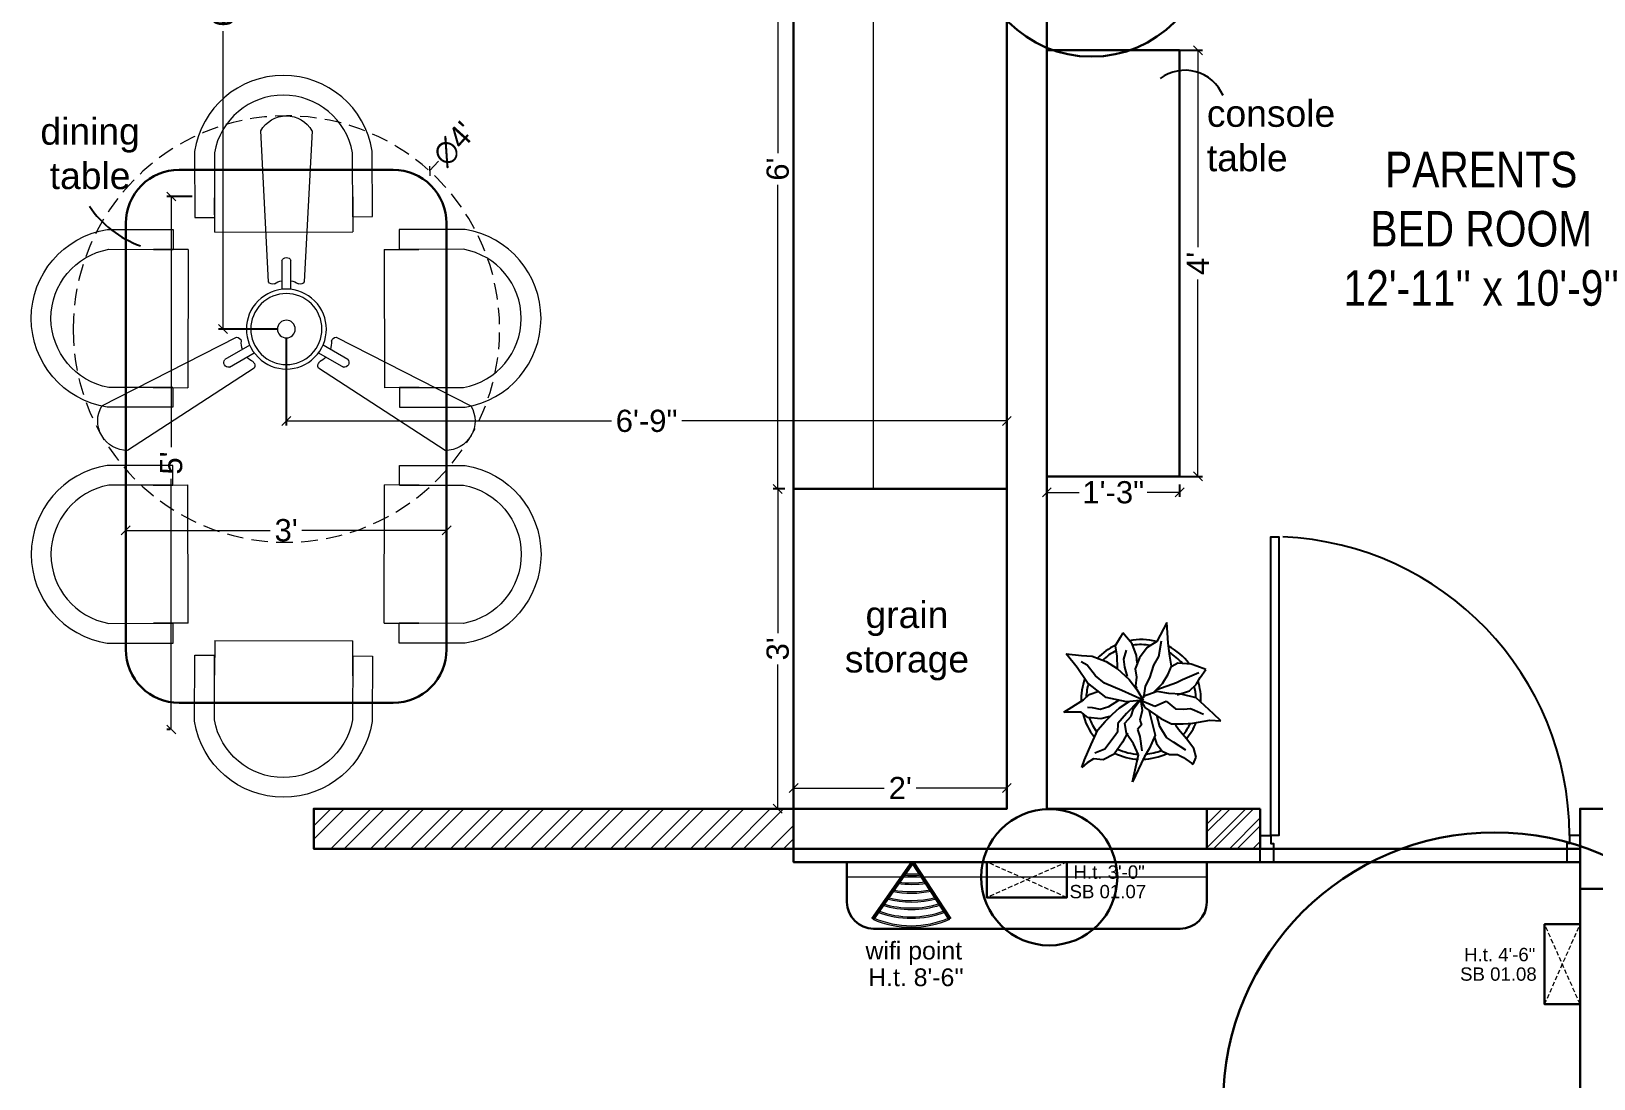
# Model space of a CAD drawing. Header units: millimetres. Extents: x 56222 to 3066687, y -650199 to -121287.
# Drawn here: x 147631.6 to 147807.4, y -177262.9 to -177145 of the extents above; entities that cross this region are included whole.
import ezdxf

# ---------------------------------------------------------------- set-up
doc = ezdxf.new("R2010")
doc.units = ezdxf.units.MM
doc.header["$MEASUREMENT"] = 0
doc.header["$PDMODE"] = 35
doc.linetypes.add('DASHED', pattern=[0.75, 0.5, -0.25])
doc.linetypes.add('DASHED2', pattern=[0.375, 0.25, -0.125])
doc.layers.get('Defpoints').update_dxf_attribs({"color": 220})
for name, color, linetype, lineweight in [('$TD_AUDIT_GENERATED_(A0BDF17)', 32, 'Continuous', 30), ('COLUMN', 1, 'Continuous', 30), ('dim05', 1, 'Continuous', 13), ('el', 7, 'Continuous', 20), ('ELEC-wires', 1, 'DASHED2', 13), ('Electrical', 84, 'Continuous', 30), ('ELEVATION ( SPIRAL STAIR )', 250, 'Continuous', 9), ('FIRST FLOOR ( TEXT )', 7, 'Continuous', 9), ('FURNITURE', 32, 'Continuous', 9), ('GROUND FLOOR', 7, 'Continuous', 9), ('GROUND FLOOR  ( PLINE )', 251, 'Continuous', 30), ('Labelling', 1, 'Continuous', 25), ('wall', 7, 'Continuous', 30), ('XX~SLAB ( BEAM )~ ( DIM )', 7, 'Continuous', 9)]:
    doc.layers.add(name, color=color, linetype=linetype, lineweight=lineweight)
for name, color, linetype in [('AR DOOR', 40, 'Continuous'), ('AR ELE-5', 134, 'Continuous'), ('Labels and Texts', 8, 'Continuous'), ('str coll', 6, 'Continuous')]:
    doc.layers.add(name, color=color, linetype=linetype)
doc.styles.add('Arial', font='arial.ttf')
doc.styles.add('century g', font='GOTHIC.TTF')
doc.styles.add('KATHA', font='swissc.ttf')
doc.styles.get("Standard").update_dxf_attribs({"font": 'arial.ttf', "height": 6})
doc.styles.add('style4', font='ARIALN.TTF')
doc.dimstyles.new('Archana', dxfattribs={"dimtxt": 2, "dimasz": 0.75, "dimexe": 0.5, "dimexo": 0.5, "dimgap": 0, "dimtad": 0, "dimzin": 0, "dimdsep": 46, "dimlunit": 4, "dimtxsty": 'century g', "dimblk": 'OBLIQUE', "dimcen": 0, "dimdle": 1, "dimclrd": 256, "dimclre": 256, "dimclrt": 256, "dimadec": 0, "dimazin": 0, "dimtfac": 1, "dimtofl": 0, "dimtmove": 1, "dimatfit": 3, "dimfxl": 1, "dimfxlon": 1, "dimtolj": 1, "dimtzin": 0, "dimlwd": -1, "dimlwe": -1, "dimarcsym": 0})
doc.dimstyles.new('ISO-25', dxfattribs={"dimtxt": 2.5, "dimasz": 1, "dimexe": 0.5, "dimexo": 1, "dimtad": 0, "dimdec": 1, "dimlunit": 4, "dimtxsty": 'Standard', "dimblk": 'OBLIQUE', "dimcen": 2.5, "dimclrd": 1, "dimclre": 1, "dimclrt": 5, "dimadec": 0, "dimazin": 0, "dimtfac": 1, "dimtdec": 1, "dimtmove": 0, "dimatfit": 3, "dimfxl": 1, "dimlwd": -1, "dimarcsym": 0})

# ---------------------------------------------------------------- blocks, each defined once
blk = doc.blocks.new('SD DSD')
at = {"layer": 'FURNITURE'}
for p, q in [((3348486.7, -514623.32), (3348486.68, -514619.42)), ((3348502.23, -514619.34), (3348502.25, -514623.25)), ((3348486.7, -514623.32), (3348502.25, -514623.25)), ((3348483.69, -514625.26), (3348479.79, -514625.25)), ((3348483.69, -514625.26), (3348483.66, -514640.81)), ((3348505.76, -514625.26), (3348509.66, -514625.25)), ((3348505.76, -514625.26), (3348505.79, -514640.81)), ((3348479.75, -514640.8), (3348483.66, -514640.81)), ((3348509.7, -514640.8), (3348505.79, -514640.81)), ((3348479.75, -514651.77), (3348483.66, -514651.76)), ((3348483.69, -514667.31), (3348483.66, -514651.76)), ((3348505.76, -514667.31), (3348505.79, -514651.76)), ((3348509.7, -514651.77), (3348505.79, -514651.76)), ((3348483.69, -514667.31), (3348479.79, -514667.32)), ((3348505.76, -514667.31), (3348509.66, -514667.32)), ((3348486.7, -514669.25), (3348486.68, -514673.16)), ((3348486.7, -514669.25), (3348502.25, -514669.32)), ((3348502.23, -514673.23), (3348502.25, -514669.32))]:
    blk.add_line(p, q, dxfattribs=at)
at = {"layer": 'FURNITURE', "flags": 128}
for points in [[(3348502.23, -514621.56), (3348504.46, -514621.55), (3348504.42, -514614.17, 0.853613), (3348484.42, -514614.22), (3348484.46, -514621.65), (3348486.68, -514621.64)], [(3348502.22, -514619.34), (3348502.23, -514621.56), (3348502.2, -514614.36, 0.835758), (3348486.65, -514614.39), (3348486.67, -514619.42), (3348486.68, -514621.64)], [(3348481.97, -514640.8), (3348481.97, -514643.02), (3348474.58, -514643.01, -0.853613), (3348474.58, -514623.01), (3348482.01, -514623.02), (3348482.01, -514625.25)], [(3348507.48, -514640.8), (3348507.48, -514643.02), (3348514.87, -514643.01, 0.853613), (3348514.87, -514623.01), (3348507.44, -514623.02), (3348507.44, -514625.25)], [(3348479.75, -514640.79), (3348481.97, -514640.8), (3348474.77, -514640.78, -0.835758), (3348474.76, -514625.23), (3348479.79, -514625.24), (3348482.01, -514625.25)], [(3348509.7, -514640.79), (3348507.48, -514640.8), (3348514.68, -514640.78, 0.835758), (3348514.69, -514625.23), (3348509.66, -514625.24), (3348507.44, -514625.25)], [(3348481.97, -514651.77), (3348481.97, -514649.55), (3348474.58, -514649.57, 0.853613), (3348474.58, -514669.57), (3348482.01, -514669.55), (3348482.01, -514667.32)], [(3348507.48, -514651.77), (3348507.48, -514649.55), (3348514.87, -514649.57, -0.853613), (3348514.87, -514669.57), (3348507.44, -514669.55), (3348507.44, -514667.32)], [(3348479.75, -514651.78), (3348481.97, -514651.77), (3348474.77, -514651.79, 0.835758), (3348474.76, -514667.34), (3348479.79, -514667.33), (3348482.01, -514667.33)], [(3348509.7, -514651.78), (3348507.48, -514651.77), (3348514.68, -514651.79, -0.835758), (3348514.69, -514667.34), (3348509.66, -514667.33), (3348507.44, -514667.33)], [(3348502.23, -514671.01), (3348504.46, -514671.02), (3348504.42, -514678.4, -0.853613), (3348484.42, -514678.36), (3348484.46, -514670.92), (3348486.68, -514670.93)], [(3348502.22, -514673.23), (3348502.23, -514671.01), (3348502.2, -514678.21, -0.835758), (3348486.65, -514678.18), (3348486.67, -514673.16), (3348486.68, -514670.93)]]:
    blk.add_lwpolyline(points, format="xyb", dxfattribs=at)
at = {"layer": 'FURNITURE', "lineweight": 30}
blk.add_lwpolyline([(3348506.78, -514676.29), (3348482.68, -514676.29, -0.414214), (3348476.68, -514670.29), (3348476.68, -514622.29, -0.414214), (3348482.68, -514616.29), (3348506.78, -514616.29, -0.414214), (3348512.78, -514622.29), (3348512.78, -514670.29, -0.414214)], format="xyb", close=True, dxfattribs=at)
blk = doc.blocks.new('_Oblique')
at = {"layer": 'wall', "color": 0, "lineweight": -2}
blk.add_line((-0.5, -0.5), (0.5, 0.5), dxfattribs=at)
blk = doc.blocks.new('*D477')
at = {"layer": 'Defpoints', "color": 0, "transparency": 16777216}
for p in [(147678.34, -177201.2), (147642.24, -177205.67), (147678.34, -177206.52)]:
    blk.add_point(p, dxfattribs=at)
at = {"layer": 'dim05', "color": 1, "linetype": 'Continuous', "lineweight": -2, "transparency": 16777216}
for p, q in [((147642.24, -177204.67), (147642.24, -177200.7)), ((147678.34, -177205.52), (147678.34, -177200.7))]:
    blk.add_line(p, q, dxfattribs=at)
at = {"layer": 'dim05', "color": 1, "linetype": 'Continuous', "transparency": 16777216}
for p, q in [((147642.24, -177201.2), (147658.51, -177201.2)), ((147678.34, -177201.2), (147662.06, -177201.2))]:
    blk.add_line(p, q, dxfattribs=at)
at = {"layer": 'dim05', "color": 1, "transparency": 16777216, "rotation": 180}
blk.add_blockref('_Oblique', (147642.24, -177201.2), dxfattribs=at)
at = {"layer": 'dim05', "color": 1, "transparency": 16777216}
blk.add_blockref('_Oblique', (147678.34, -177201.2), dxfattribs=at)
at = {"layer": 'dim05', "color": 5, "lineweight": 25, "transparency": 16777216, "insert": (147660.29, -177201.2), "char_height": 2.5, "attachment_point": 5, "style": 'Arial'}
blk.add_mtext("3'", dxfattribs=at)
blk = doc.blocks.new('*D478')
at = {"layer": 'Defpoints', "color": 0, "transparency": 16777216}
for p in [(147647.36, -177163.62), (147650.72, -177163.62), (147648.24, -177223.62)]:
    blk.add_point(p, dxfattribs=at)
at = {"layer": 'dim05', "color": 1, "linetype": 'Continuous', "lineweight": -2, "transparency": 16777216}
for p, q in [((147649.72, -177163.62), (147646.86, -177163.62)), ((147647.24, -177223.62), (147646.86, -177223.62))]:
    blk.add_line(p, q, dxfattribs=at)
at = {"layer": 'dim05', "color": 1, "linetype": 'Continuous', "transparency": 16777216}
for p, q in [((147647.36, -177163.62), (147647.36, -177191.84)), ((147647.36, -177223.62), (147647.36, -177195.39))]:
    blk.add_line(p, q, dxfattribs=at)
at = {"layer": 'dim05', "color": 1, "transparency": 16777216}
for p, rotation in [((147647.36, -177163.62), 90), ((147647.36, -177223.62), 270)]:
    blk.add_blockref('_Oblique', p, dxfattribs=dict(at, rotation=rotation))
at = {"layer": 'dim05', "color": 5, "lineweight": 25, "transparency": 16777216, "insert": (147647.36, -177193.62), "char_height": 2.5, "attachment_point": 5, "rotation": 90, "style": 'Arial'}
blk.add_mtext("5'", dxfattribs=at)
blk = doc.blocks.new('*D479')
at = {"layer": 'Defpoints', "color": 0, "transparency": 16777216}
for p in [(147745.89, -177195.04), (147760.83, -177195.04), (147745.89, -177196.93)]:
    blk.add_point(p, dxfattribs=at)
at = {"layer": 'dim05', "color": 1, "linetype": 'Continuous', "lineweight": -2, "transparency": 16777216}
for p, q in [((147745.89, -177196.04), (147745.89, -177197.43)), ((147760.83, -177196.04), (147760.83, -177197.43))]:
    blk.add_line(p, q, dxfattribs=at)
at = {"layer": 'dim05', "color": 1, "linetype": 'Continuous', "transparency": 16777216}
for p, q in [((147745.89, -177196.93), (147749.53, -177196.93)), ((147760.83, -177196.93), (147757.19, -177196.93))]:
    blk.add_line(p, q, dxfattribs=at)
at = {"layer": 'dim05', "color": 1, "transparency": 16777216, "rotation": 180}
blk.add_blockref('_Oblique', (147745.89, -177196.93), dxfattribs=at)
at = {"layer": 'dim05', "color": 1, "transparency": 16777216}
blk.add_blockref('_Oblique', (147760.83, -177196.93), dxfattribs=at)
at = {"layer": 'dim05', "color": 5, "lineweight": 25, "transparency": 16777216, "insert": (147753.36, -177196.93), "char_height": 2.5, "attachment_point": 5, "style": 'Arial'}
blk.add_mtext('1\'-3"', dxfattribs=at)
blk = doc.blocks.new('*D480')
at = {"layer": 'Defpoints', "color": 0, "transparency": 16777216}
for p in [(147759.26, -177147.16), (147759.26, -177195.13), (147762.89, -177195.13)]:
    blk.add_point(p, dxfattribs=at)
at = {"layer": 'dim05', "color": 1, "linetype": 'Continuous', "lineweight": -2, "transparency": 16777216}
for p, q in [((147760.26, -177147.16), (147763.39, -177147.16)), ((147760.26, -177195.13), (147763.39, -177195.13))]:
    blk.add_line(p, q, dxfattribs=at)
at = {"layer": 'dim05', "color": 1, "linetype": 'Continuous', "transparency": 16777216}
for p, q in [((147762.89, -177147.16), (147762.89, -177169.32)), ((147762.89, -177195.13), (147762.89, -177172.97))]:
    blk.add_line(p, q, dxfattribs=at)
at = {"layer": 'dim05', "color": 1, "transparency": 16777216}
for p, rotation in [((147762.89, -177147.16), 90), ((147762.89, -177195.13), 270)]:
    blk.add_blockref('_Oblique', p, dxfattribs=dict(at, rotation=rotation))
at = {"layer": 'dim05', "color": 5, "lineweight": 25, "transparency": 16777216, "insert": (147762.89, -177171.15), "char_height": 2.5, "attachment_point": 5, "rotation": 90, "style": 'Arial'}
blk.add_mtext("4'", dxfattribs=at)
blk = doc.blocks.new('ARPLS010')
at = {"linetype": 'ByBlock'}
for p, q in [((0.179, 0.666), (0.121, 0.605)), ((0.174, 0.573), (0.179, 0.666)), ((-0.248, 0.54), (-0.278, 0.467)), ((-0.182, 0.493), (-0.248, 0.54)), ((0.121, 0.605), (-0.013, 0.459)), ((0.091, 0.447), (0.125, 0.522)), ((0.2, 0.432), (0.174, 0.573)), ((-0.295, 0.42), (-0.302, 0.309)), ((-0.278, 0.467), (-0.295, 0.42)), ((-0.222, 0.484), (-0.164, 0.347)), ((-0.125, 0.459), (-0.182, 0.493)), ((-0.072, 0.404), (-0.125, 0.459)), ((-0.038, 0.302), (-0.072, 0.404)), ((-0.013, 0.459), (-0.044, 0.336)), ((0.077, 0.412), (0.091, 0.447)), ((0.082, 0.358), (0.077, 0.412)), ((0.203, 0.352), (0.2, 0.432)), ((0.409, 0.44), (0.33, 0.38)), ((0.484, 0.459), (0.409, 0.44)), ((0.542, 0.434), (0.484, 0.459)), ((0.485, 0.354), (0.533, 0.42)), ((0.533, 0.42), (0.542, 0.434)), ((-0.302, 0.309), (-0.276, 0.258)), ((-0.164, 0.347), (-0.139, 0.295)), ((-0.139, 0.295), (-0.08, 0.131)), ((-0.044, 0.336), (-0.049, 0.232)), ((0.015, 0.209), (0.08, 0.288)), ((0.08, 0.288), (0.082, 0.358)), ((0.204, 0.254), (0.203, 0.352)), ((0.252, 0.313), (0.216, 0.287)), ((0.33, 0.38), (0.252, 0.313)), ((0.356, 0.269), (0.318, 0.213)), ((0.425, 0.373), (0.356, 0.269)), ((0.459, 0.303), (0.485, 0.354)), ((0.459, 0.236), (0.459, 0.303)), ((-0.469, 0.226), (-0.643, 0.216)), ((-0.643, 0.216), (-0.485, 0.134)), ((-0.359, 0.148), (-0.49, 0.172)), ((-0.485, 0.134), (-0.433, 0.051)), ((-0.362, 0.24), (-0.469, 0.226)), ((-0.278, 0.254), (-0.362, 0.24)), ((-0.287, 0.106), (-0.359, 0.148)), ((-0.21, 0.227), (-0.278, 0.254)), ((-0.132, 0.18), (-0.21, 0.227)), ((-0.063, 0.111), (-0.132, 0.18)), ((-0.049, 0.232), (-0.065, 0.135)), ((-0.065, 0.135), (-0.024, 0.018)), ((0.056, 0.114), (0.015, 0.209)), ((0.068, 0.032), (0.16, 0.165)), ((0.227, 0.157), (0.132, 0.131)), ((0.16, 0.165), (0.204, 0.254)), ((0.318, 0.213), (0.227, 0.157)), ((0.368, 0.128), (0.432, 0.176)), ((0.432, 0.176), (0.459, 0.236)), ((-0.433, 0.051), (-0.349, -0.011)), ((-0.18, 0.073), (-0.287, 0.106)), ((-0.111, 0.036), (-0.18, 0.073)), ((-0.013, 0.022), (-0.111, 0.036)), ((-0.084, -0.034), (0.007, 0.018)), ((0.003, 0.011), (-0.076, -0.16)), ((-0.024, 0.018), (0.009, 0.005)), ((0.006, -0.002), (0.068, 0.032)), ((0.007, 0.018), (0.02, -0.121)), ((0.009, 0.005), (0.056, 0.114)), ((0.017, -0.002), (0.091, 0.009)), ((0.088, 0.065), (0.187, 0.091)), ((0.091, 0.009), (0.173, -0.011)), ((0.173, -0.011), (0.212, 0.004)), ((0.187, 0.091), (0.297, 0.116)), ((0.212, 0.004), (0.252, -0.03)), ((0.297, 0.116), (0.408, 0.071)), ((0.309, 0.109), (0.368, 0.128)), ((0.309, -0.01), (0.43, 0.006)), ((0.408, 0.071), (0.482, 0.024)), ((0.482, 0.024), (0.689, -0.072)), ((-0.464, -0.073), (-0.558, -0.152)), ((-0.366, -0.036), (-0.464, -0.073)), ((-0.336, -0.142), (-0.413, -0.121)), ((-0.306, -0.033), (-0.366, -0.036)), ((-0.349, -0.011), (-0.256, -0.05)), ((-0.193, -0.113), (-0.269, -0.135)), ((-0.259, -0.2), (-0.168, -0.1)), ((-0.256, -0.05), (-0.185, -0.038)), ((-0.185, -0.038), (-0.114, -0.046)), ((-0.168, -0.1), (-0.084, -0.034)), ((-0.114, -0.046), (-0.093, -0.036)), ((0.02, -0.121), (-0.017, -0.291)), ((0.01, -0.014), (0.017, -0.002)), ((0.078, -0.064), (0.01, -0.014)), ((0.016, -0.023), (0.116, -0.122)), ((0.07, -0.179), (0.018, -0.1)), ((0.138, -0.083), (0.078, -0.064)), ((0.116, -0.122), (0.201, -0.195)), ((0.197, -0.135), (0.138, -0.083)), ((0.283, -0.123), (0.197, -0.135)), ((0.252, -0.03), (0.309, -0.01)), ((0.277, -0.114), (0.357, -0.156)), ((0.37, -0.064), (0.283, -0.123)), ((0.462, -0.021), (0.37, -0.064)), ((0.689, -0.072), (0.462, -0.021)), ((-0.558, -0.152), (-0.517, -0.172)), ((-0.517, -0.172), (-0.447, -0.216)), ((-0.447, -0.216), (-0.363, -0.202)), ((-0.363, -0.202), (-0.263, -0.2)), ((-0.269, -0.135), (-0.336, -0.142)), ((-0.318, -0.29), (-0.259, -0.2)), ((-0.076, -0.16), (-0.138, -0.304)), ((0.059, -0.27), (0.005, -0.185)), ((0.121, -0.239), (0.07, -0.179)), ((0.184, -0.299), (0.121, -0.239)), ((0.201, -0.195), (0.272, -0.198)), ((0.272, -0.198), (0.311, -0.225)), ((0.311, -0.225), (0.415, -0.304)), ((0.357, -0.156), (0.455, -0.226)), ((0.455, -0.226), (0.503, -0.317)), ((-0.363, -0.408), (-0.318, -0.29)), ((-0.199, -0.38), (-0.287, -0.45)), ((-0.138, -0.304), (-0.199, -0.38)), ((-0.017, -0.291), (-0.141, -0.446)), ((-0.042, -0.432), (-0.071, -0.352)), ((0.08, -0.342), (0.059, -0.27)), ((0.066, -0.407), (0.08, -0.342)), ((0.141, -0.261), (0.16, -0.336)), ((0.16, -0.336), (0.15, -0.445)), ((0.252, -0.362), (0.184, -0.299)), ((0.376, -0.416), (0.252, -0.362)), ((0.415, -0.304), (0.447, -0.388)), ((0.503, -0.317), (0.494, -0.398)), ((-0.382, -0.625), (-0.368, -0.496)), ((-0.368, -0.496), (-0.363, -0.408)), ((-0.287, -0.45), (-0.314, -0.498)), ((-0.141, -0.446), (-0.269, -0.533)), ((0.002, -0.48), (-0.042, -0.432)), ((0.104, -0.646), (0.002, -0.48)), ((0.064, -0.446), (0.066, -0.407)), ((0.106, -0.5), (0.104, -0.646)), ((0.15, -0.445), (0.106, -0.5)), ((0.502, -0.472), (0.376, -0.416)), ((0.494, -0.398), (0.528, -0.452)), ((0.567, -0.494), (0.502, -0.472)), ((0.528, -0.452), (0.567, -0.494)), ((-0.269, -0.533), (-0.382, -0.625))]:
    blk.add_line(p, q, dxfattribs=at)
for radius, start, end in [(0.5, 126.2799, 152.7042), (0.5, 87.2367, 107.9154), (0.458, 91.6596, 104.0784), (0.5, 49.0791, 67.0324), (0.458, 49.8461, 63.9764), (0.458, 130.7647, 148.9789), (0.458, 5.0517, 21.9108), (0.5, 1.3782, 25.7565), (0.5, 164.9216, 191.0302), (0.458, 169.9629, 188.6517), (0.458, 334.5625, 357.1532), (0.5, 333.6991, 357.5577), (0.5, 205.1623, 226.3204), (0.458, 207.232, 224.0819), (0.5, 283.5324, 308.8712), (0.458, 289.266, 306.1107), (0.5, 249.553, 272.4234), (0.458, 252.8522, 267.711)]:
    blk.add_arc((0, 0), radius, start, end, dxfattribs=at)
blk = doc.blocks.new('*U257')
for points in [[(0, 0), (0, 1120), (30, 1120), (30, 0)], [(-40, 0), (0, 0), (0, -30), (10, -30), (10, -100), (-40, -100)], [(1160, 0), (1120, 0), (1120, -30), (1110, -30), (1110, -100), (1160, -100)]]:
    blk.add_lwpolyline(points, close=True)
at = {"layer": 'AR ELE-5', "linetype": 'ByBlock', "ltscale": 15}
blk.add_arc((-1.6, -0.7), 1121.6, 0.03474, 87.62699, dxfattribs=at)
blk = doc.blocks.new('*D494')
at = {"layer": 'Defpoints', "color": 0, "transparency": 16777216}
for p in [(147717.39, -177124.54), (147715.61, -177196.54), (147717.39, -177196.54)]:
    blk.add_point(p, dxfattribs=at)
at = {"layer": 'dim05', "color": 1, "linetype": 'Continuous', "lineweight": -2, "transparency": 16777216}
for p, q in [((147716.39, -177124.54), (147715.11, -177124.54)), ((147716.39, -177196.54), (147715.11, -177196.54))]:
    blk.add_line(p, q, dxfattribs=at)
at = {"layer": 'dim05', "color": 1, "linetype": 'Continuous', "transparency": 16777216}
for p, q in [((147715.61, -177124.54), (147715.61, -177158.76)), ((147715.61, -177196.54), (147715.61, -177162.32))]:
    blk.add_line(p, q, dxfattribs=at)
at = {"layer": 'dim05', "color": 1, "transparency": 16777216}
for p, rotation in [((147715.61, -177124.54), 90), ((147715.61, -177196.54), 270)]:
    blk.add_blockref('_Oblique', p, dxfattribs=dict(at, rotation=rotation))
at = {"layer": 'dim05', "color": 5, "lineweight": 25, "transparency": 16777216, "insert": (147715.61, -177160.54), "char_height": 2.5, "attachment_point": 5, "rotation": 90, "style": 'Arial'}
blk.add_mtext("6'", dxfattribs=at)
blk = doc.blocks.new('*D495')
at = {"layer": 'Defpoints', "color": 0, "transparency": 16777216}
for p in [(147717.39, -177196.54), (147715.61, -177232.54), (147717.39, -177232.54)]:
    blk.add_point(p, dxfattribs=at)
at = {"layer": 'dim05', "color": 1, "linetype": 'Continuous', "lineweight": -2, "transparency": 16777216}
for p, q in [((147716.39, -177196.54), (147715.11, -177196.54)), ((147716.39, -177232.54), (147715.11, -177232.54))]:
    blk.add_line(p, q, dxfattribs=at)
at = {"layer": 'dim05', "color": 1, "linetype": 'Continuous', "transparency": 16777216}
for p, q in [((147715.61, -177196.54), (147715.61, -177212.77)), ((147715.61, -177232.54), (147715.61, -177216.32))]:
    blk.add_line(p, q, dxfattribs=at)
at = {"layer": 'dim05', "color": 1, "transparency": 16777216}
for p, rotation in [((147715.61, -177196.54), 90), ((147715.61, -177232.54), 270)]:
    blk.add_blockref('_Oblique', p, dxfattribs=dict(at, rotation=rotation))
at = {"layer": 'dim05', "color": 5, "transparency": 16777216, "insert": (147715.61, -177214.54), "char_height": 2.5, "attachment_point": 5, "rotation": 90, "style": 'Arial'}
blk.add_mtext("3'", dxfattribs=at)
blk = doc.blocks.new('*D577')
at = {"layer": 'Defpoints', "color": 0, "transparency": 16777216}
for p in [(147741.39, -177230.21), (147717.39, -177232.54), (147741.39, -177232.54)]:
    blk.add_point(p, dxfattribs=at)
at = {"layer": 'dim05', "color": 1, "linetype": 'Continuous', "lineweight": -2, "transparency": 16777216}
for p, q in [((147717.39, -177231.54), (147717.39, -177229.71)), ((147741.39, -177231.54), (147741.39, -177229.71))]:
    blk.add_line(p, q, dxfattribs=at)
at = {"layer": 'dim05', "color": 1, "linetype": 'Continuous', "transparency": 16777216}
for p, q in [((147717.39, -177230.21), (147727.59, -177230.21)), ((147741.39, -177230.21), (147731.19, -177230.21))]:
    blk.add_line(p, q, dxfattribs=at)
at = {"layer": 'dim05', "color": 1, "transparency": 16777216, "rotation": 180}
blk.add_blockref('_Oblique', (147717.39, -177230.21), dxfattribs=at)
at = {"layer": 'dim05', "color": 1, "transparency": 16777216}
blk.add_blockref('_Oblique', (147741.39, -177230.21), dxfattribs=at)
at = {"layer": 'dim05', "color": 5, "transparency": 16777216, "insert": (147729.39, -177230.21), "char_height": 2.5, "attachment_point": 5, "style": 'Arial'}
blk.add_mtext("2'", dxfattribs=at)
blk = doc.blocks.new('6616')
at = {"color": 242, "linetype": 'DASHED', "true_color": 0xcd2027}
for p, q in [((386784.79, -36915.77), (386775.78, -36911.78)), ((386784.79, -36911.78), (386775.78, -36915.77))]:
    blk.add_line(p, q, dxfattribs=at)
at = {"layer": 'ELEC-wires', "color": 5, "linetype": 'ByBlock', "lineweight": 30, "ltscale": 4}
blk.add_lwpolyline([(386775.78, -36911.78), (386784.79, -36911.78), (386784.79, -36915.77), (386775.78, -36915.77)], close=True, dxfattribs=at)
blk = doc.blocks.new('WIFI')
at = {"layer": '$TD_AUDIT_GENERATED_(A0BDF17)', "lineweight": 13, "true_color": 0xc7c8ca}
h = blk.add_hatch(color=9, dxfattribs=at)
h.dxf.hatch_style = 1
h.paths.add_polyline_path([(3320075.15, -510037.5), (3320075.24, -510037.64, -0.206837), (3320083.72, -510037.64), (3320083.82, -510037.5, 0.208331)])
h.paths.add_polyline_path([(3320075.66, -510038.29), (3320075.76, -510038.44, -0.179121), (3320083.18, -510038.42), (3320083.28, -510038.28, 0.181041)])
h.paths.add_polyline_path([(3320076.19, -510039.11), (3320076.29, -510039.25, -0.151306), (3320082.61, -510039.23), (3320082.71, -510039.09, 0.153663)])
h.paths.add_polyline_path([(3320076.65, -510039.81), (3320076.74, -510039.95, -0.127939), (3320082.13, -510039.93), (3320082.23, -510039.78, 0.130675)])
h.paths.add_polyline_path([(3320077.21, -510040.67), (3320077.31, -510040.82, -0.099586), (3320081.53, -510040.79), (3320081.63, -510040.64, 0.102799)])
h.paths.add_polyline_path([(3320077.79, -510041.56), (3320077.89, -510041.71, -0.070714), (3320080.9, -510041.69), (3320081.01, -510041.54, 0.074439)])
h.paths.add_polyline_path([(3320080.36, -510042.46, 0.045415), (3320078.39, -510042.48), (3320078.5, -510042.64, -0.041129), (3320080.25, -510042.62)])
at = {"layer": '$TD_AUDIT_GENERATED_(A0BDF17)', "color": 5, "lineweight": 53}
for q in [(3320075.15, -510037.5), (3320083.82, -510037.5)]:
    blk.add_line((3320079.34, -510043.93), q, dxfattribs=at)
at = {"layer": '$TD_AUDIT_GENERATED_(A0BDF17)', "lineweight": 13}
for centre, radius, start, end in [((3320079.48, -510047.46), 10.86, 66.4636, 113.5364), ((3320079.48, -510048.46), 10.86, 69.5551, 110.602), ((3320079.48, -510048.46), 10.69, 69.7839, 110.4045), ((3320079.48, -510049.45), 10.86, 72.6901, 107.6338), ((3320079.48, -510049.45), 10.69, 72.9716, 107.3874), ((3320079.48, -510050.29), 10.86, 75.3462, 105.1259), ((3320079.48, -510051.29), 10.86, 78.5929, 102.0702), ((3320079.48, -510051.29), 10.69, 78.9794, 101.7278), ((3320079.48, -510052.28), 10.86, 81.9217, 98.9505), ((3320079.48, -510052.28), 10.69, 82.3715, 98.5509), ((3320079.48, -510053.28), 10.86, 85.3513, 95.7524), ((3320079.48, -510053.28), 10.69, 85.8705, 95.2913)]:
    blk.add_arc(centre, radius, start, end, dxfattribs=at)
at = {"layer": '$TD_AUDIT_GENERATED_(A0BDF17)', "color": 252, "lineweight": 13, "true_color": 0x939598}
blk.add_arc((3320079.48, -510047.46), 10.69, 66.6419, 113.3863, dxfattribs=at)
at = {"layer": 'Labels and Texts', "lineweight": 13}
blk.add_arc((3320079.48, -510050.29), 10.69, 75.6739, 104.837, dxfattribs=at)
blk = doc.blocks.new('fan')
at = {"layer": 'Electrical', "lineweight": 15, "ltscale": 20}
for p, q in [((3300835.29, -509900.78), (3300836.47, -509923.43)), ((3300841.81, -509923.43), (3300842.99, -509900.78)), ((3300838.47, -509924.57), (3300838.47, -509920.25)), ((3300839.81, -509920.28), (3300839.81, -509924.57)), ((3300831.66, -509931.77), (3300811.45, -509942.07)), ((3300866.83, -509942.07), (3300846.62, -509931.77)), ((3300829.93, -509935.08), (3300833.64, -509932.93)), ((3300834.31, -509934.09), (3300830.57, -509936.25)), ((3300847.68, -509936.23), (3300843.97, -509934.09)), ((3300844.64, -509932.93), (3300848.38, -509935.09)), ((3300815.3, -509948.74), (3300834.33, -509936.39)), ((3300843.95, -509936.39), (3300862.98, -509948.74))]:
    blk.add_line(p, q, dxfattribs=at)
at = {"layer": 'Electrical', "linetype": 'DASHED', "lineweight": 15, "ltscale": 5}
blk.add_circle((3300839.14, -509930.53), 32, dxfattribs=at)
at = {"layer": 'Electrical', "lineweight": 15, "ltscale": 20}
for centre, major_axis, start_param, end_param in [((3300839.14, -509902.94), (3.12, 3.12), -0.272136, 1.842967), ((3300839.13, -509920.5), (0.501, 0.501), -0.465536, 1.983618), ((3300839.14, -509930.53), (4.24, -4.24), 3.14161, 9.424795), ((3300839.14, -509930.53), (3.77, -3.77), 1.749190548672175e-05, 6.283202799085073), ((3300837.1, -509923.08), (0.51, 0.51), 2.863014, 4.257784), ((3300839.14, -509926.42), (2.27, -2.27), 2.565057, 2.951308), ((3300839.14, -509926.42), (2.27, 2.27), 0.19032, 0.57657), ((3300841.18, -509923.08), (0.51, -0.51), 5.167028, 6.561799), ((3300839.14, -509930.53), (0.943, 0.943), 1.570814, 7.853999), ((3300831.67, -509932.49), (0.51, -0.51), 0.978238, 2.373008), ((3300846.61, -509932.49), (0.51, -0.51), 2.339416, 3.734186), ((3300835.59, -509932.58), (2.27, -2.27), 3.855511, 4.241762), ((3300842.69, -509932.58), (2.27, 2.27), 5.183051, 5.569301), ((3300830.46, -509935.55), (0.501, -0.501), 3.199655, 5.648809), ((3300835.59, -509932.58), (2.27, -2.27), 4.659452, 5.045703), ((3300833.71, -509936.02), (0.51, 0.51), -1.325776, 0.068994), ((3300844.57, -509936.02), (0.51, -0.51), 3.072633, 4.467404), ((3300842.69, -509932.58), (2.27, 2.27), 4.37911, 4.765361), ((3300847.83, -509935.54), (0.501, 0.501), 3.723254, 6.172408), ((3300815.25, -509944.32), (3.12, -3.12), 3.393055, 5.508159), ((3300863.03, -509944.32), (3.12, -3.12), 5.48745, 7.602554)]:
    blk.add_ellipse(centre, major_axis=major_axis, ratio=1, start_param=start_param, end_param=end_param, dxfattribs=at)
blk = doc.blocks.new('*D837')
at = {"layer": 'Defpoints', "color": 0, "transparency": 16777216}
for p in [(147660.31, -177178.54), (147741.39, -177178.54), (147741.39, -177188.89)]:
    blk.add_point(p, dxfattribs=at)
at = {"layer": 'dim05', "color": 1, "linetype": 'Continuous', "lineweight": -2, "transparency": 16777216}
for p, q in [((147660.31, -177179.54), (147660.31, -177189.39)), ((147741.39, -177179.54), (147741.39, -177189.39))]:
    blk.add_line(p, q, dxfattribs=at)
at = {"layer": 'dim05', "color": 1, "linetype": 'Continuous', "transparency": 16777216}
for p, q in [((147660.31, -177188.89), (147696.9, -177188.89)), ((147741.39, -177188.89), (147704.81, -177188.89))]:
    blk.add_line(p, q, dxfattribs=at)
at = {"layer": 'dim05', "color": 1, "transparency": 16777216, "rotation": 180}
blk.add_blockref('_Oblique', (147660.31, -177188.89), dxfattribs=at)
at = {"layer": 'dim05', "color": 1, "transparency": 16777216}
blk.add_blockref('_Oblique', (147741.39, -177188.89), dxfattribs=at)
at = {"layer": 'dim05', "color": 5, "lineweight": 25, "transparency": 16777216, "insert": (147700.85, -177188.89), "char_height": 2.5, "attachment_point": 5, "style": 'Arial'}
blk.add_mtext('6\'-9"', dxfattribs=at)
blk = doc.blocks.new('*D838')
at = {"layer": 'Defpoints', "color": 0, "transparency": 16777216}
for p in [(147653.19, -177103.54), (147660.31, -177103.54), (147660.31, -177178.54)]:
    blk.add_point(p, dxfattribs=at)
at = {"layer": 'dim05', "color": 1, "linetype": 'Continuous', "lineweight": -2, "transparency": 16777216}
for p, q in [((147659.31, -177103.54), (147652.69, -177103.54)), ((147659.31, -177178.54), (147652.69, -177178.54))]:
    blk.add_line(p, q, dxfattribs=at)
at = {"layer": 'dim05', "color": 1, "linetype": 'Continuous', "transparency": 16777216}
for p, q in [((147653.19, -177103.54), (147653.19, -177137.09)), ((147653.19, -177178.54), (147653.19, -177145))]:
    blk.add_line(p, q, dxfattribs=at)
at = {"layer": 'dim05', "color": 1, "transparency": 16777216}
for p, rotation in [((147653.19, -177103.54), 90), ((147653.19, -177178.54), 270)]:
    blk.add_blockref('_Oblique', p, dxfattribs=dict(at, rotation=rotation))
at = {"layer": 'dim05', "color": 5, "lineweight": 25, "transparency": 16777216, "insert": (147653.19, -177141.04), "char_height": 2.5, "attachment_point": 5, "rotation": 90, "style": 'Arial'}
blk.add_mtext('6\'-3"', dxfattribs=at)
blk = doc.blocks.new('*D851')
at = {"layer": 'Defpoints', "color": 0, "transparency": 16777216}
for p in [(147676.43, -177160.75), (147644.2, -177196.33)]:
    blk.add_point(p, dxfattribs=at)
at = {"layer": 'dim05', "transparency": 16777216}
blk.add_line((147677.43, -177159.64), (147676.43, -177160.75), dxfattribs=at)
at = {"layer": 'dim05', "transparency": 16777216, "xscale": 0.75, "yscale": 0.75, "zscale": 0.75, "rotation": 227.8301719995902}
blk.add_blockref('_Oblique', (147676.43, -177160.75), dxfattribs=at)
at = {"layer": 'dim05', "color": 5, "lineweight": 25, "transparency": 16777216, "insert": (147679.19, -177157.71), "char_height": 2.5, "attachment_point": 5, "rotation": 47.8302, "style": 'century g'}
blk.add_mtext("\\A1;∅4'", dxfattribs=at)

msp = doc.modelspace()

# ---------------------------------------------------------------- hatches: boundary and pattern name
at = {"layer": 'ELEVATION ( SPIRAL STAIR )', "lineweight": 5}
h = msp.add_hatch(dxfattribs=at)
h.set_pattern_fill('ANSI32', color=2, scale=8.479723)
h.set_pattern_definition([(45, (-603.2962, 0), (-2.24852616, 2.24852616), []), (45, (-601.7972, 0), (-2.24852616, 2.24852616), [])])
h.paths.add_polyline_path([(147717.3913, -177232.5426), (147663.3913, -177232.5426), (147663.3913, -177237.0426), (147717.3913, -177237.0426)])
at = {"layer": 'GROUND FLOOR  ( PLINE )', "lineweight": 5}
h = msp.add_hatch(dxfattribs=at)
h.set_pattern_fill('ANSI32', color=3, scale=5)
h.set_pattern_definition([(45, (-603.2962, 0), (-1.325825215, 1.325825215), []), (45, (-602.4123, 0), (-1.325825215, 1.325825215), [])])
h.paths.add_polyline_path([(147769.8913, -177232.5426), (147763.8913, -177232.5426), (147763.8913, -177237.0426), (147769.8913, -177237.0426)])

# ---------------------------------------------------------------- linework, layer by layer
at = {"layer": 'COLUMN'}
msp.add_lwpolyline([(147820.8913, -177232.5426), (147820.8913, -177241.5426), (147805.8913, -177241.5426), (147805.8913, -177232.5426)], close=True, dxfattribs=at)
at = {"layer": 'ELEVATION ( SPIRAL STAIR )', "color": 2, "lineweight": 30}
msp.add_lwpolyline([(147717.3913, -177232.5426), (147663.3913, -177232.5426), (147663.3913, -177237.0426), (147717.3913, -177237.0426)], close=True, dxfattribs=at)
at = {"layer": 'FURNITURE', "lineweight": 30}
for p, q in [((147717.3913, -177232.5426), (147717.3913, -177124.5426)), ((147723.3913, -177238.5426), (147723.3913, -177243.0426)), ((147763.8913, -177243.0426), (147763.8913, -177238.5426)), ((147726.3913, -177246.0426), (147760.8913, -177246.0426))]:
    msp.add_line(p, q, dxfattribs=at)
at = {"layer": 'FURNITURE', "lineweight": 5}
msp.add_line((147726.3388, -177124.5426), (147726.3388, -177196.5414), dxfattribs=at)
at = {"layer": 'FURNITURE', "lineweight": 30}
for points in [[(147745.8913, -177147.1611), (147760.8319, -177147.1611), (147760.8319, -177195.1302), (147745.8913, -177195.1302)], [(147717.3913, -177232.5426), (147741.3913, -177232.5426), (147741.3913, -177196.5414), (147717.3913, -177196.5414)], [(147717.3913, -177237.0426), (147805.8913, -177237.0426), (147805.8913, -177238.5426), (147717.3913, -177238.5426)]]:
    msp.add_lwpolyline(points, close=True, dxfattribs=at)
at = {"layer": 'FURNITURE', "lineweight": 5}
msp.add_lwpolyline([(147723.3913, -177238.5426), (147763.8913, -177238.5426), (147763.8913, -177240.2554), (147723.3913, -177240.2554)], close=True, dxfattribs=at)
at = {"layer": 'FURNITURE', "lineweight": 30}
for centre, start, end in [((147726.3913, -177243.0426), 180, 270), ((147760.8913, -177243.0426), 270, 360)]:
    msp.add_arc(centre, 3, start, end, dxfattribs=at)
at = {"layer": 'GROUND FLOOR'}
for p, q in [((147741.3913, -177103.5426), (147741.3913, -177232.5426)), ((147745.8913, -177103.5426), (147745.8913, -177232.5426)), ((147741.3913, -177232.5426), (147717.3913, -177232.5426)), ((147717.3913, -177237.0426), (147717.3913, -177232.5426)), ((147745.8913, -177232.5426), (147763.8913, -177232.5426)), ((147763.8913, -177232.5426), (147763.8913, -177237.0426)), ((147805.8913, -177232.5426), (147805.8913, -177387.0426)), ((147834.3913, -177232.5426), (147805.8913, -177232.5426)), ((147763.8913, -177237.0426), (147717.3913, -177237.0426))]:
    msp.add_line(p, q, dxfattribs=at)
at = {"layer": 'GROUND FLOOR  ( PLINE )'}
msp.add_lwpolyline([(147667.8913, -177094.5426), (147793.9334, -177094.5426), (147793.9334, -177103.5426), (147745.8913, -177103.5426), (147745.8913, -177232.5426), (147763.8913, -177232.5426), (147763.8913, -177237.0426), (147717.3913, -177237.0426), (147717.3913, -177232.5426), (147741.3913, -177232.5426), (147741.3913, -177103.5426), (147667.8913, -177103.5426)], close=True, dxfattribs=at)
at = {"layer": 'GROUND FLOOR  ( PLINE )', "color": 3}
msp.add_lwpolyline([(147769.8913, -177232.5426), (147763.8913, -177232.5426), (147763.8913, -177237.0426), (147769.8913, -177237.0426)], close=True, dxfattribs=at)
at = {"layer": 'GROUND FLOOR  ( PLINE )'}
msp.add_lwpolyline([(147810.3913, -177364.5426), (147838.8863, -177364.5426), (147838.8863, -177369.0426), (147810.3913, -177369.0426), (147810.3913, -177387.0426), (147805.8913, -177387.0426), (147805.8913, -177232.5426), (147834.3913, -177232.5426), (147834.3913, -177237.0426), (147820.8913, -177237.0426)], dxfattribs=at)
at = {"layer": 'Labelling', "color": 1}
for centre, radius, start, end in [((147761.4386, -177154.0382, -0.0704), 4.6266, 22.468046, 127.178331), ((147648.0294, -177157.9208, -0.0011), 11.9952, 214.532808, 249.851012)]:
    msp.add_arc(centre, radius, start, end, dxfattribs=at)
at = {"layer": 'XX~SLAB ( BEAM )~ ( DIM )'}
msp.add_line((147769.8913, -177237.0426), (147769.8913, -177238.5426), dxfattribs=at)
at = {"layer": 'XX~SLAB ( BEAM )~ ( DIM )', "color": 242, "lineweight": 30, "true_color": 0xcd2027}
for centre, radius in [((147750.919, -177134.7028), 13.1719), ((147746.156, -177240.2554), 7.6643), ((147796.2786, -177265.763), 30.5592)]:
    msp.add_circle(centre, radius, dxfattribs=at)

# ---------------------------------------------------------------- block references
at = {"xscale": 13.47973786482115, "yscale": 13.47973786482115, "zscale": 13.47973786482115, "rotation": 270.106449045987}
msp.add_blockref('ARPLS010', (147756.4884, -177220.2396), dxfattribs=at)
at = {"color": 1, "lineweight": 35, "rotation": 180}
msp.add_blockref('WIFI', (3467810.1056, -687282.4724), dxfattribs=at)
at = {"layer": 'AR DOOR', "linetype": 'ByBlock', "lineweight": -2, "extrusion": (0, 0, -1), "xscale": -0.02999999999997555, "yscale": 0.02999999999997555, "zscale": -0.02999999999997555}
msp.add_blockref('*U257', (-147771.0913, -177235.5426), dxfattribs=at)
at = {"layer": 'dim05', "color": 1, "lineweight": 35, "xscale": -0.7500069902881101, "yscale": 0.7500069902881101, "zscale": 0.7500069902881101}
msp.add_blockref('fan', (2623312.7432, 205272.9182), dxfattribs=at)
at = {"layer": 'el', "color": 1}
msp.add_blockref('6616', (-239036.6459, -140326.7589), dxfattribs=at)
at = {"layer": 'el', "color": 1, "rotation": 270}
msp.add_blockref('6616', (184717.6751, 209530.2411), dxfattribs=at)
at = {"layer": 'str coll', "lineweight": 35}
msp.add_blockref('SD DSD', (-3200834.4379, 337455.6665), dxfattribs=at)

# ---------------------------------------------------------------- texts
at = {"layer": 'Electrical', "color": 240, "true_color": 0xed1f24, "transparency": 33554687}
for s, height, p in [('H.t. 3\'-0"', 1.5, (147748.8936, -177240.4197)), ('H.t. 4\'-6"', 1.5, (147792.8395, -177249.7016)), ("H.t. 8'-6''", 2, (147725.7841, -177252.5104, 0.0286))]:
    msp.add_text(s, height=height, dxfattribs=at).set_placement(p)
at = {"layer": 'Electrical', "color": 5, "transparency": 33554687}
for s, height, p in [('SB 01.07', 1.5, (147748.4424, -177242.6175)), ('wifi point', 2, (147725.4802, -177249.5078, 0.0286)), ('SB 01.08', 1.5, (147792.3884, -177251.8994))]:
    msp.add_text(s, height=height, dxfattribs=at).set_placement(p)
at = {"layer": 'FIRST FLOOR ( TEXT )', "insert": (147794.7696, -177167.2742), "char_height": 4, "attachment_point": 5, "style": 'KATHA'}
msp.add_mtext("PARENTS \\PBED ROOM\\P12'-11'' x 10'-9''", dxfattribs=at)
at = {"layer": 'Labelling', "color": 1, "char_height": 3, "attachment_point": 5, "style": 'style4'}
for s, insert, width in [('\\A1;\\pxql;{\\fArial|b0|i0|c0|p34;console \\Ptable}', (147780.6222, -177156.798, -0.0704), 33.454272), ('\\A1;{\\fArial|b0|i0|c0|p34;dining \\Ptable}', (147638.2271, -177158.8052, -0.0011), 33.454272), ('\\A1;\\pxqc;{\\fArial|b0|i0|c0|p34;grain storage }', (147730.1455, -177213.6506, 0.0155), 19.659291)]:
    msp.add_mtext(s, dxfattribs=dict(at, insert=insert, width=width))

# ---------------------------------------------------------------- dimensions: what is measured, and where the dimension line sits
at = {"layer": 'dim05', "color": 27, "lineweight": 25, "true_color": 0x7d5120}
for base, p1, p2, override, picture, middle in [((147653.1924, -177103.5426), (147660.3142, -177178.5426), (147660.3142, -177103.5426), {"dimdec": 0, "dimtxsty": 'Arial'}, '*D838', (147653.1924, -177141.0426)), ((147715.6135, -177196.5414), (147717.3913, -177124.5426), (147717.3913, -177196.5414), {"dimdec": 0, "dimtxsty": 'Arial'}, '*D494', (147715.6135, -177160.542)), ((147762.8867, -177195.1302), (147759.2564, -177147.1611), (147759.2564, -177195.1302), {"dimtxsty": 'Arial'}, '*D480', (147762.8867, -177171.1456)), ((147647.3612, -177163.6196), (147648.2371, -177223.6196), (147650.7163, -177163.6196), {"dimdec": 0, "dimtxsty": 'Arial'}, '*D478', (147647.3612, -177193.6196))]:
    dim = msp.add_linear_dim(base=base, p1=p1, p2=p2, angle=90, dimstyle='ISO-25', override=override, dxfattribs=at)
    dim.commit()
    dim.dimension.update_dxf_attribs({"geometry": picture, "text_midpoint": middle})
dim = msp.add_diameter_dim_2p(p1=(147644.2023, -177196.3304), p2=(147676.4261, -177160.7549), dimstyle='Archana', override={"dimtxt": 2.5, "dimclrt": 5}, dxfattribs=at)
dim.commit()
dim.dimension.update_dxf_attribs({"geometry": '*D851', "text_midpoint": (147679.1879, -177157.7058)})
for base, p1, p2, override, picture, middle in [((147741.3913, -177188.8867), (147660.3142, -177178.5426), (147741.3913, -177178.5426), {"dimdec": 0, "dimtxsty": 'Arial'}, '*D837', (147700.8528, -177188.8867)), ((147745.8913, -177196.933), (147760.8319, -177195.0408), (147745.8913, -177195.0408), {"dimtxsty": 'Arial'}, '*D479', (147753.3616, -177196.933)), ((147678.3371, -177201.2011), (147642.2371, -177205.6696), (147678.3371, -177206.5194), {"dimdec": 0, "dimtxsty": 'Arial'}, '*D477', (147660.2871, -177201.2011))]:
    dim = msp.add_linear_dim(base=base, p1=p1, p2=p2, dimstyle='ISO-25', override=override, dxfattribs=at)
    dim.commit()
    dim.dimension.update_dxf_attribs({"geometry": picture, "text_midpoint": middle})
at = {"layer": 'dim05'}
dim = msp.add_linear_dim(base=(147715.6135, -177232.5426), p1=(147717.3913, -177196.5414), p2=(147717.3913, -177232.5426), angle=90, dimstyle='ISO-25', override={"dimdec": 0, "dimtxsty": 'Arial', "dimtmove": 1}, dxfattribs=at)
dim.commit()
dim.dimension.update_dxf_attribs({"geometry": '*D495', "text_midpoint": (147715.6135, -177214.542)})
dim = msp.add_linear_dim(base=(147741.3913, -177230.2081), p1=(147717.3913, -177232.5426), p2=(147741.3913, -177232.5426), dimstyle='ISO-25', override={"dimdec": 0, "dimtxsty": 'Arial', "dimtmove": 1}, dxfattribs=at)
dim.commit()
dim.dimension.update_dxf_attribs({"geometry": '*D577', "text_midpoint": (147729.3913, -177230.2081)})

doc.saveas('drawing.dxf')
